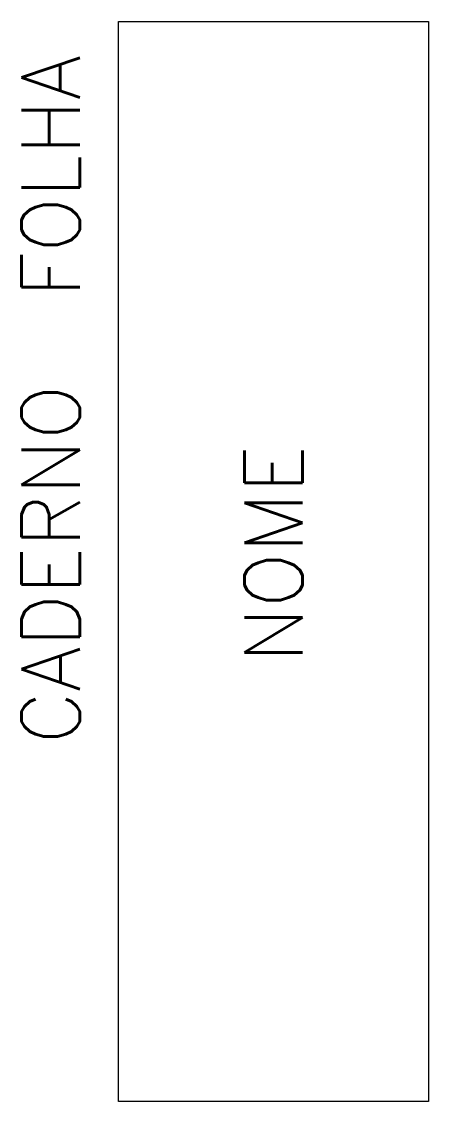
# Model space of a CAD drawing. Header units: millimetres. Extents: x -6.5 to 4, y -62.4 to -34.6.
import ezdxf
from ezdxf.enums import TextEntityAlignment as Align

# ---------------------------------------------------------------- set-up
doc = ezdxf.new("R2010")
doc.units = ezdxf.units.MM
doc.header["$MEASUREMENT"] = 0
doc.layers.get('0').update_dxf_attribs({"linetype": 'CONTINUOUS'})
doc.styles.add('ROMANS', font='romans')

msp = doc.modelspace()

# ---------------------------------------------------------------- linework, layer by layer
at = {"color": 7, "linetype": 'Continuous'}
msp.add_3dface([(-3.994, -34.57), (4.006, -34.57), (4.006, -62.41), (-3.994, -62.41)], dxfattribs=at)

# ---------------------------------------------------------------- texts
at = {"color": 7, "linetype": 'Continuous', "style": 'ROMANS'}
msp.add_attdef('FOLHA', (-4.994, -41.672), '', height=1.5, rotation=90, dxfattribs=at)
msp.add_attdef('CADERNO', text='', height=1.5, rotation=90, dxfattribs=at).set_placement((-4.992, -43.938), align=Align.RIGHT)
msp.add_attdef('NOME', text='', height=1.5, rotation=90, dxfattribs=at).set_placement((0.006, -48.296), align=Align.MIDDLE_CENTER)

doc.saveas('drawing.dxf')
